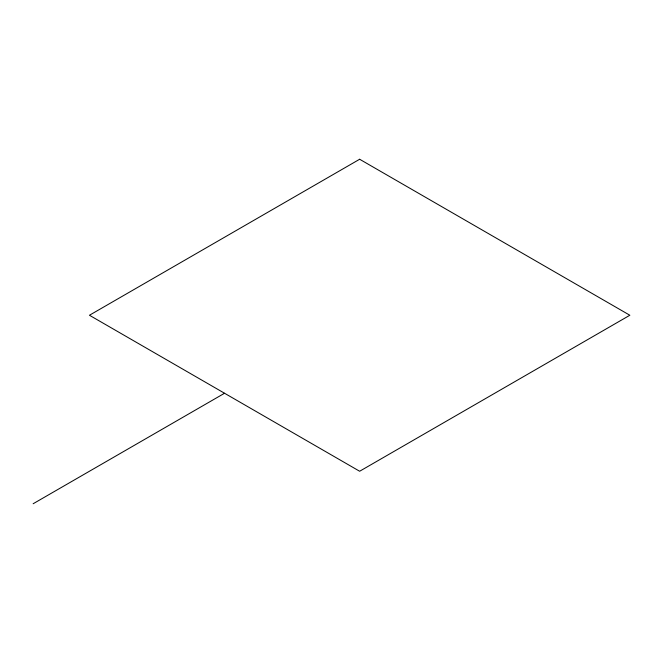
<?xml version="1.0" encoding="UTF-8"?>
<svg xmlns="http://www.w3.org/2000/svg" width="663" height="663" viewBox="0 0 663 663"><rect width="100%" height="100%" fill="white"/><g stroke="black" fill="none" stroke-linecap="round" stroke-linejoin="round"><path stroke-width="0.99" d="M33.15 503.747L224.542 393.25M359.644 159.253L89.447 315.248L359.644 471.252L629.85 315.248L359.644 159.253"/></g></svg>
